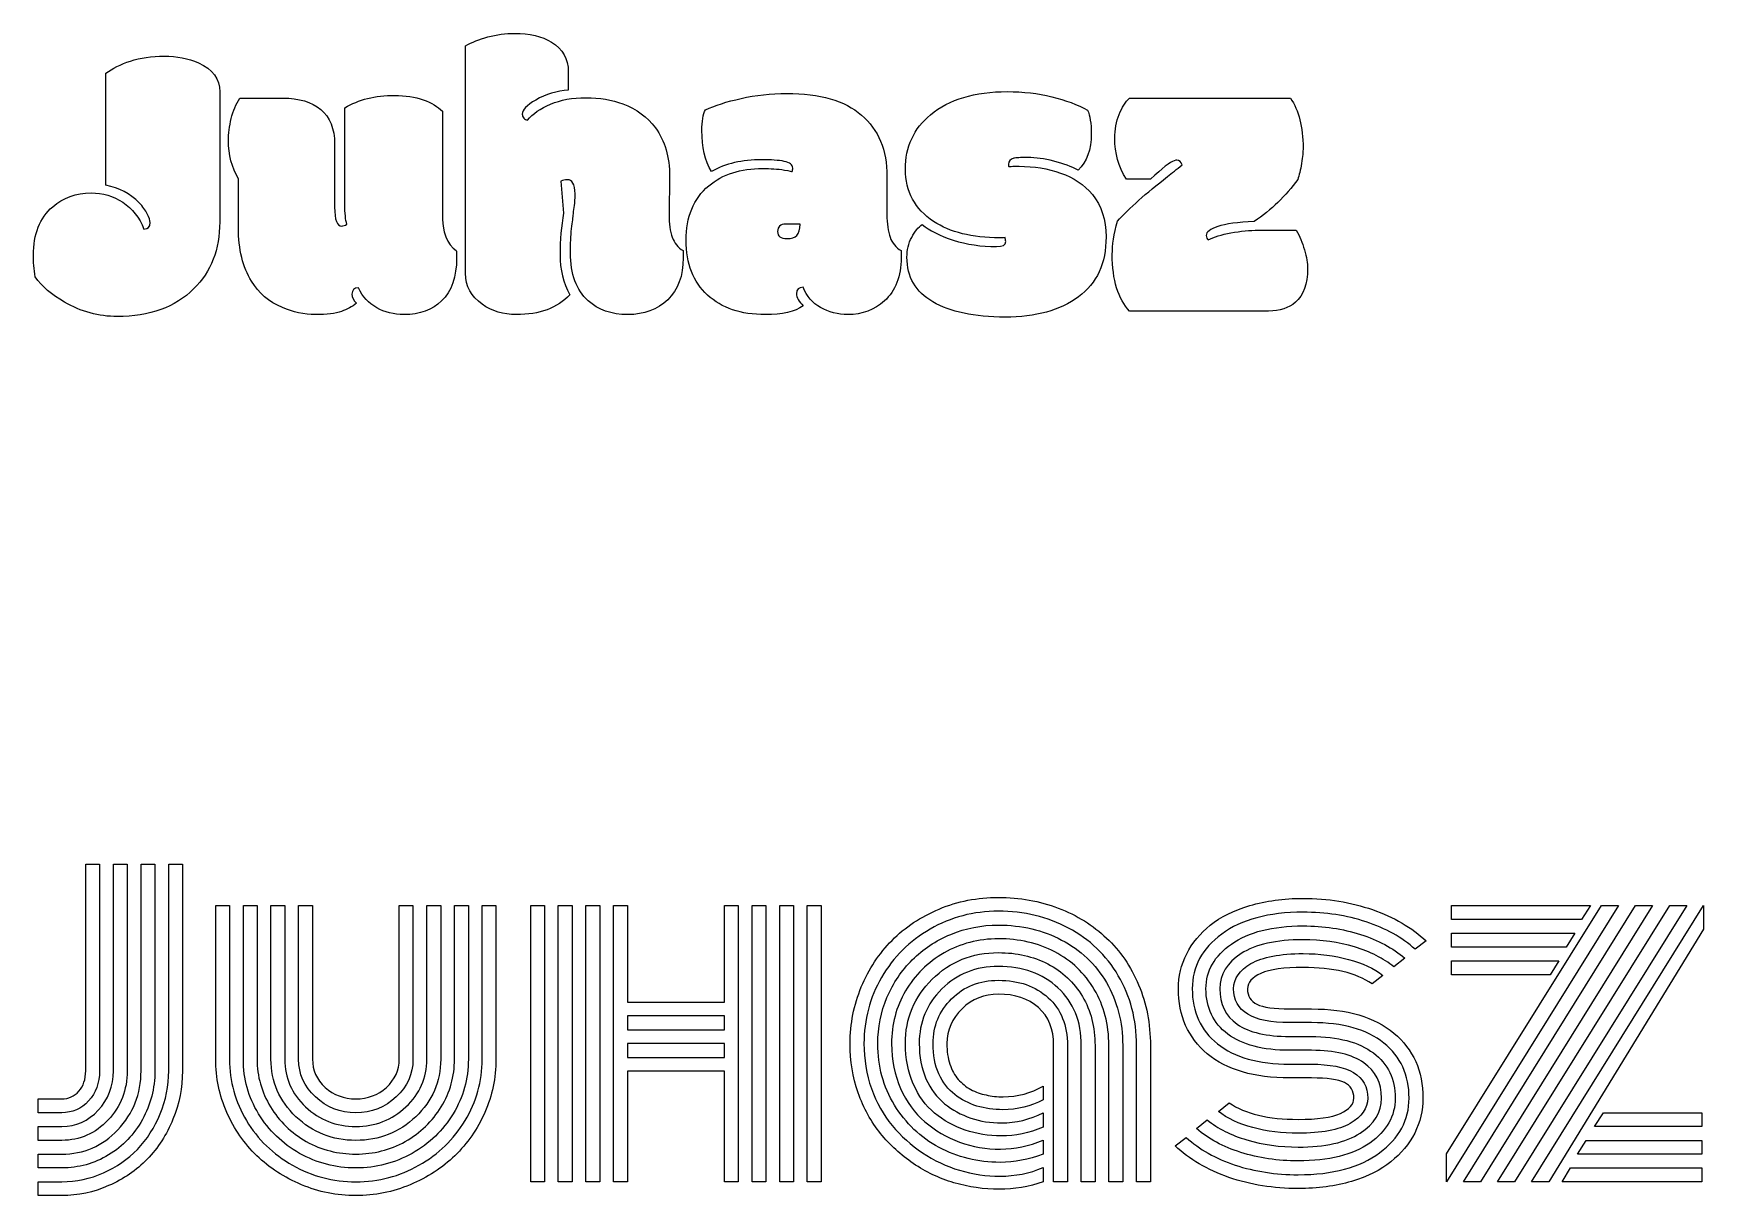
# Model space of a CAD drawing. Header units: millimetres. Extents: x -2 to 136, y -162 to 103.
# Drawn here: x -1.6 to 135.9, y -161.5 to -65.8 of the extents above; entities that cross this region are included whole.
import ezdxf

# ---------------------------------------------------------------- set-up
doc = ezdxf.new("R2010")
doc.units = ezdxf.units.MM
doc.layers.get('0').update_dxf_attribs({"linetype": 'CONTINUOUS'})

msp = doc.modelspace()

# ---------------------------------------------------------------- linework, layer by layer
for p, q in [((33.96, -85.53), (33.96, -66.79)), ((4.34, -78.28), (4.34, -69.04)), ((42.42, -68.92), (42.42, -70.45)), ((13.71, -70.59), (13.71, -81.3)), ((15.38, -71.09), (18.91, -71.09)), ((88.66, -71.09), (101.9, -71.09)), ((24.02, -79.83), (24.02, -71.89)), ((32.05, -72.18), (32.05, -80.55)), ((23.17, -74.88), (23.17, -80.08)), ((78.69, -76.55), (78.69, -76.63)), ((79.17, -76.71), (79.56, -76.71)), ((15.25, -81.78), (15.25, -77.75)), ((41.82, -77.95), (42.03, -80.56)), ((50.77, -77.56), (50.72, -80.69)), ((68.67, -77.55), (68.67, -80.69)), ((90.38, -77.77), (88.39, -77.77)), ((99.29, -81.98), (102.39, -81.98)), ((78.13, -82.6), (77.95, -82.6)), ((33.22, -83.97), (33.22, -84.26)), ((51.89, -83.97), (51.89, -84.26)), ((69.84, -83.97), (69.84, -84.26)), ((100.11, -88.64), (88.66, -88.64)), ((2.67, -151.24), (2.67, -134.2)), ((2.67, -134.2), (3.81, -134.2)), ((3.81, -134.2), (3.81, -151.24)), ((4.95, -151.24), (4.95, -134.2)), ((4.95, -134.2), (6.09, -134.2)), ((6.09, -134.2), (6.09, -151.24)), ((7.23, -151.24), (7.23, -134.2)), ((7.23, -134.2), (8.37, -134.2)), ((8.37, -134.2), (8.37, -151.24)), ((9.51, -151.24), (9.51, -134.2)), ((9.51, -134.2), (10.64, -134.2)), ((10.64, -134.2), (10.64, -151.24)), ((13.38, -150.29), (13.38, -137.61)), ((13.38, -137.61), (14.52, -137.61)), ((14.52, -137.61), (14.52, -150.29)), ((15.66, -150.29), (15.66, -137.61)), ((15.66, -137.61), (16.79, -137.61)), ((16.79, -137.61), (16.79, -150.29)), ((17.93, -150.29), (17.93, -137.61)), ((17.93, -137.61), (19.07, -137.61)), ((19.07, -137.61), (19.07, -150.29)), ((20.21, -150.29), (20.21, -137.61)), ((20.21, -137.61), (21.35, -137.61)), ((21.35, -137.61), (21.35, -150.29)), ((28.5, -150.29), (28.5, -137.61)), ((28.5, -137.61), (29.63, -137.61)), ((29.63, -137.61), (29.63, -150.29)), ((30.77, -150.29), (30.77, -137.61)), ((30.77, -137.61), (31.91, -137.61)), ((31.91, -137.61), (31.91, -150.29)), ((33.05, -150.29), (33.05, -137.61)), ((33.05, -137.61), (34.19, -137.61)), ((34.19, -137.61), (34.19, -150.29)), ((35.33, -150.29), (35.33, -137.61)), ((35.33, -137.61), (36.46, -137.61)), ((36.46, -137.61), (36.46, -150.29)), ((113.09, -140.54), (112.17, -141.22)), ((111.32, -141.96), (110.43, -142.67)), ((109.53, -143.38), (108.63, -144.08)), ((101.85, -146.14), (103.65, -146.14)), ((103.65, -147.27), (101.85, -147.27)), ((101.85, -148.41), (103.59, -148.41)), ((82.4, -160.38), (82.4, -149.16)), ((83.54, -149.16), (83.54, -160.38)), ((84.68, -160.38), (84.68, -149.16)), ((85.81, -149.16), (85.81, -160.38)), ((86.95, -160.38), (86.95, -149.16)), ((88.09, -149.16), (88.09, -160.38)), ((89.23, -160.38), (89.23, -149.16)), ((90.37, -149.16), (90.37, -160.38)), ((103.65, -149.55), (101.85, -149.55)), ((101.85, -150.69), (103.59, -150.69)), ((81.53, -152.49), (81.53, -153.63)), ((103.65, -151.83), (101.85, -151.83)), ((-1.25, -154.69), (-1.25, -153.55)), ((-1.25, -153.55), (0.7, -153.55)), ((95.97, -154.58), (96.87, -153.88)), ((0.7, -154.69), (-1.25, -154.69)), ((81.53, -154.69), (81.53, -155.89)), ((94.18, -156), (95.06, -155.29)), ((-1.25, -156.97), (-1.25, -155.83)), ((-1.25, -155.83), (0.7, -155.83)), ((92.41, -157.42), (93.33, -156.74)), ((0.7, -156.97), (-1.25, -156.97)), ((-1.25, -159.24), (-1.25, -158.1)), ((-1.25, -158.1), (0.7, -158.1)), ((81.53, -156.95), (81.53, -158.1)), ((0.7, -159.24), (-1.25, -159.24)), ((81.53, -159.21), (81.53, -160.38)), ((-1.25, -161.52), (-1.25, -160.38)), ((-1.25, -160.38), (0.7, -160.38)), ((83.54, -160.38), (82.4, -160.38)), ((85.81, -160.38), (84.68, -160.38)), ((88.09, -160.38), (86.95, -160.38)), ((90.37, -160.38), (89.23, -160.38)), ((0.7, -161.52), (-1.25, -161.52))]:
    msp.add_line(p, q)
for points in [[(39.33, -137.61), (40.47, -137.61), (40.47, -160.38), (39.33, -160.38)], [(41.6, -137.61), (42.74, -137.61), (42.74, -160.38), (41.6, -160.38)], [(43.88, -137.61), (45.02, -137.61), (45.02, -160.38), (43.88, -160.38)], [(55.28, -137.61), (56.42, -137.61), (56.42, -160.38), (55.28, -160.38), (55.28, -151.27), (47.3, -151.27), (47.3, -160.38), (46.16, -160.38), (46.16, -137.61), (47.3, -137.61), (47.3, -145.58), (55.28, -145.58)], [(57.56, -137.61), (58.7, -137.61), (58.7, -160.38), (57.56, -160.38)], [(59.84, -137.61), (60.97, -137.61), (60.97, -160.38), (59.84, -160.38)], [(62.11, -137.61), (63.25, -137.61), (63.25, -160.38), (62.11, -160.38)], [(114.75, -160.38), (114.75, -158.07), (127.53, -137.63), (128.93, -137.63)], [(115.16, -138.77), (115.16, -137.63), (126.63, -137.63), (125.87, -138.77)], [(117.55, -160.38), (116.16, -160.38), (130.33, -137.63), (131.73, -137.63)], [(120.36, -160.38), (118.97, -160.38), (133.17, -137.63), (134.55, -137.63)], [(123.18, -160.38), (121.77, -160.38), (135.94, -137.63), (135.94, -139.56)], [(115.16, -141.04), (115.16, -139.91), (125.34, -139.91), (124.62, -141.04)], [(115.16, -143.32), (115.16, -142.18), (124.02, -142.18), (123.3, -143.32)], [(55.28, -147.86), (55.28, -146.72), (47.3, -146.72), (47.3, -147.86)], [(55.28, -150.14), (55.28, -149), (47.3, -149), (47.3, -150.14)], [(135.8, -154.69), (135.8, -155.83), (126.96, -155.83), (127.69, -154.69)], [(135.8, -156.97), (135.8, -158.1), (125.55, -158.1), (126.26, -156.97)], [(135.8, -159.24), (135.8, -160.38), (124.29, -160.38), (124.98, -159.24)]]:
    msp.add_lwpolyline(points, close=True)
for points, degree in [([(35.8, -66.05), (36.53, -65.86), (37.27, -65.76), (38, -65.76)], 3), ([(38, -65.76), (39.23, -65.76), (40.25, -66), (41.05, -66.48)], 3), ([(33.96, -66.79), (34.47, -66.49), (35.09, -66.24), (35.8, -66.05)], 3), ([(41.05, -66.48), (41.96, -67.05), (42.42, -67.86), (42.42, -68.92)], 3), ([(4.34, -69.04), (4.87, -68.64), (5.55, -68.31), (6.36, -68.04)], 3), ([(6.36, -68.04), (7.17, -67.77), (8.1, -67.64), (9.14, -67.64)], 3), ([(9.14, -67.64), (10.17, -67.64), (11.11, -67.82), (11.95, -68.19)], 3), ([(11.95, -68.19), (13.12, -68.72), (13.71, -69.52), (13.71, -70.59)], 3), ([(14.66, -72.78), (14.81, -72.15), (15.05, -71.58), (15.38, -71.09)], 3), ([(18.91, -71.09), (20.24, -71.09), (21.28, -71.41), (22.03, -72.04)], 3), ([(24.02, -71.89), (25.15, -71.21), (26.52, -70.87), (28.11, -70.87)], 3), ([(28.11, -70.87), (29.01, -70.87), (29.8, -70.99), (30.47, -71.24)], 3), ([(30.47, -71.24), (31.16, -71.47), (31.68, -71.79), (32.05, -72.18)], 3), ([(39.74, -71.25), (39, -71.68), (38.63, -72.07), (38.63, -72.42)], 3), ([(42.42, -70.45), (41.49, -70.5), (40.59, -70.77), (39.74, -71.25)], 3), ([(40.96, -71.59), (41.78, -71.24), (42.76, -71.06), (43.88, -71.06)], 3), ([(43.88, -71.06), (45, -71.06), (46.02, -71.23), (46.91, -71.57)], 3), ([(53.72, -72.06), (54.49, -71.7), (55.47, -71.39), (56.66, -71.12)], 3), ([(56.66, -71.12), (57.85, -70.85), (59.1, -70.71), (60.42, -70.71)], 3), ([(60.42, -70.71), (63.14, -70.71), (65.19, -71.3), (66.58, -72.49)], 3), ([(72.27, -72.46), (73.8, -71.19), (75.9, -70.56), (78.58, -70.56)], 3), ([(78.58, -70.56), (79.89, -70.56), (81.12, -70.7), (82.25, -70.98)], 3), ([(82.25, -70.98), (83.4, -71.26), (84.38, -71.63), (85.19, -72.09)], 3), ([(87.79, -72.44), (88.03, -71.86), (88.32, -71.41), (88.66, -71.09)], 3), ([(101.9, -71.09), (102.6, -72.11), (102.95, -73.48), (102.95, -75.2)], 3), ([(14.43, -74.61), (14.43, -74.02), (14.51, -73.41), (14.66, -72.78)], 3), ([(22.03, -72.04), (22.79, -72.66), (23.17, -73.61), (23.17, -74.88)], 3), ([(38.63, -72.42), (38.63, -72.54), (38.67, -72.65), (38.76, -72.75)], 3), ([(38.76, -72.75), (38.84, -72.83), (38.95, -72.88), (39.06, -72.91)], 3), ([(39.06, -72.91), (39.51, -72.38), (40.14, -71.94), (40.96, -71.59)], 3), ([(46.91, -71.57), (48.05, -72), (48.94, -72.65), (49.6, -73.53)], 3), ([(53.43, -73.77), (53.43, -73), (53.53, -72.43), (53.72, -72.06)], 3), ([(66.58, -72.49), (67.97, -73.68), (68.67, -75.36), (68.67, -77.55)], 3), ([(70.19, -76.95), (70.19, -75.1), (70.88, -73.6), (72.27, -72.46)], 3), ([(85.19, -72.09), (85.39, -72.53), (85.5, -73.17), (85.5, -74.03)], 3), ([(87.44, -74.43), (87.44, -73.68), (87.56, -73.02), (87.79, -72.44)], 3), ([(49.6, -73.53), (50.38, -74.6), (50.77, -75.95), (50.77, -77.56)], 3), ([(54.22, -77.14), (53.69, -76.26), (53.43, -75.13), (53.43, -73.77)], 3), ([(85.5, -74.03), (85.5, -75.34), (85.14, -76.34), (84.42, -77.03)], 3), ([(15.25, -77.75), (14.71, -76.8), (14.43, -75.75), (14.43, -74.61)], 3), ([(88.39, -77.77), (87.75, -76.73), (87.44, -75.62), (87.44, -74.43)], 3), ([(102.95, -75.2), (102.95, -75.49), (102.9, -75.91), (102.82, -76.47)], 3), ([(53.99, -78.32), (55.14, -77.36), (56.62, -76.89), (58.44, -76.89)], 3), ([(58.36, -76.17), (56.75, -76.17), (55.36, -76.49), (54.22, -77.14)], 3), ([(60.21, -76.31), (59.74, -76.21), (59.12, -76.17), (58.36, -76.17)], 3), ([(58.44, -76.89), (59.06, -76.89), (59.66, -76.93), (60.24, -77.02)], 3), ([(60.91, -76.87), (60.91, -76.59), (60.68, -76.41), (60.21, -76.31)], 3), ([(60.24, -77.02), (60.63, -77.09), (60.83, -77.13), (60.87, -77.14)], 3), ([(60.87, -77.14), (60.9, -77.04), (60.91, -76.95), (60.91, -76.87)], 3), ([(72.51, -81.26), (70.97, -80.24), (70.19, -78.8), (70.19, -76.95)], 3), ([(79.11, -76.05), (78.83, -76.14), (78.69, -76.3), (78.69, -76.55)], 3), ([(78.69, -76.63), (78.69, -76.68), (78.69, -76.72), (78.7, -76.73)], 3), ([(78.7, -76.73), (78.82, -76.72), (78.98, -76.71), (79.17, -76.71)], 3), ([(80.29, -75.99), (79.66, -75.99), (79.27, -76.01), (79.11, -76.05)], 3), ([(79.56, -76.71), (80.78, -76.71), (81.92, -76.9), (82.97, -77.27)], 3), ([(82.41, -76.29), (81.63, -76.09), (80.93, -75.99), (80.29, -75.99)], 3), ([(84.42, -77.03), (83.87, -76.73), (83.21, -76.49), (82.41, -76.29)], 3), ([(92.32, -76.25), (92.01, -76.34), (91.36, -76.85), (90.38, -77.77)], 3), ([(91.79, -77.56), (92.14, -77.28), (92.54, -76.96), (92.98, -76.58)], 3), ([(92.54, -76.21), (92.5, -76.21), (92.43, -76.22), (92.32, -76.25)], 3), ([(92.98, -76.58), (92.91, -76.34), (92.77, -76.21), (92.54, -76.21)], 3), ([(102.82, -76.47), (102.73, -77.02), (102.63, -77.46), (102.51, -77.79)], 3), ([(7.08, -79.73), (6.32, -78.95), (5.41, -78.47), (4.34, -78.28)], 3), ([(42.34, -77.82), (42.15, -77.82), (41.97, -77.86), (41.82, -77.95)], 3), ([(42.8, -78.09), (42.7, -77.91), (42.54, -77.82), (42.34, -77.82)], 3), ([(42.98, -78.99), (42.98, -78.57), (42.92, -78.27), (42.8, -78.09)], 3), ([(52.12, -82.81), (52.12, -80.88), (52.74, -79.38), (53.99, -78.32)], 3), ([(82.97, -77.27), (84.05, -77.64), (84.92, -78.23), (85.59, -79.04)], 3), ([(87.65, -81.24), (88.62, -80.16), (90, -78.93), (91.79, -77.56)], 3), ([(102.51, -77.79), (101.52, -79.16), (100.33, -80.31), (98.93, -81.26)], 3), ([(-0.05, -80.04), (0.81, -79.29), (1.86, -78.91), (3.12, -78.91)], 3), ([(3.12, -78.91), (4.07, -78.91), (4.94, -79.16), (5.72, -79.67)], 3), ([(5.72, -79.67), (6.51, -80.2), (7.09, -80.94), (7.47, -81.88)], 3), ([(7.74, -80.63), (7.59, -80.33), (7.37, -80.03), (7.08, -79.73)], 3), ([(42.93, -79.94), (42.96, -79.72), (42.98, -79.41), (42.98, -78.99)], 3), ([(85.59, -79.04), (86.34, -79.96), (86.72, -81.12), (86.72, -82.52)], 3), ([(-1.64, -84.05), (-1.64, -82.3), (-1.11, -80.97), (-0.05, -80.04)], 3), ([(7.98, -81.35), (7.98, -81.17), (7.9, -80.93), (7.74, -80.63)], 3), ([(23.17, -80.08), (23.17, -81.12), (23.37, -81.64), (23.76, -81.64)], 3), ([(24.18, -81.48), (24.07, -81.13), (24.02, -80.58), (24.02, -79.83)], 3), ([(32.05, -80.55), (32.05, -82.14), (32.43, -83.18), (33.2, -83.66)], 3), ([(42.03, -80.56), (41.84, -81.65), (41.74, -82.79), (41.74, -84)], 3), ([(42.69, -81.86), (42.77, -81.29), (42.82, -80.88), (42.84, -80.63)], 3), ([(42.84, -80.63), (42.87, -80.38), (42.9, -80.15), (42.93, -79.94)], 3), ([(50.72, -80.69), (50.72, -81.46), (50.81, -82.08), (50.98, -82.56)], 3), ([(68.67, -80.69), (68.67, -81.46), (68.76, -82.08), (68.93, -82.56)], 3), ([(7.47, -81.88), (7.81, -81.88), (7.98, -81.7), (7.98, -81.35)], 3), ([(13.71, -81.3), (13.71, -83.56), (12.99, -85.4), (11.56, -86.81)], 3), ([(16.33, -86.18), (15.61, -85.03), (15.25, -83.56), (15.25, -81.78)], 3), ([(23.76, -81.64), (23.89, -81.64), (24.03, -81.59), (24.18, -81.48)], 3), ([(42.6, -83.84), (42.6, -83.09), (42.63, -82.43), (42.69, -81.86)], 3), ([(60.34, -81.48), (59.89, -81.48), (59.66, -81.68), (59.66, -82.09)], 3), ([(59.66, -82.09), (59.66, -82.48), (59.92, -82.67), (60.45, -82.67)], 3), ([(61.51, -81.48), (61.12, -81.48), (60.34, -81.48)], 2), ([(60.45, -82.67), (60.81, -82.67), (61.08, -82.58), (61.25, -82.41)], 3), ([(61.25, -82.41), (61.42, -82.23), (61.51, -81.92), (61.51, -81.48)], 3), ([(70.71, -82.57), (70.97, -82.07), (71.25, -81.72), (71.58, -81.51)], 3), ([(71.58, -81.51), (72.16, -82), (73.02, -82.43), (74.13, -82.8)], 3), ([(77.95, -82.6), (75.68, -82.6), (73.87, -82.15), (72.51, -81.26)], 3), ([(86.72, -82.52), (86.72, -84.71), (85.96, -86.36), (84.45, -87.47)], 3), ([(87.23, -83.98), (87.23, -83.21), (87.37, -82.3), (87.65, -81.24)], 3), ([(95.92, -81.67), (95.28, -81.89), (94.97, -82.13), (94.97, -82.4)], 3), ([(94.97, -82.4), (94.97, -82.57), (95.03, -82.69), (95.14, -82.78)], 3), ([(95.14, -82.78), (95.59, -82.53), (96.22, -82.34), (97.01, -82.2)], 3), ([(98.93, -81.26), (97.56, -81.32), (96.56, -81.46), (95.92, -81.67)], 3), ([(97.01, -82.2), (97.8, -82.05), (98.56, -81.98), (99.29, -81.98)], 3), ([(102.39, -81.98), (102.66, -82.46), (102.89, -83), (103.06, -83.6)], 3), ([(33.2, -83.66), (33.21, -83.72), (33.22, -83.82), (33.22, -83.97)], 3), ([(44.06, -87.79), (43.08, -86.92), (42.6, -85.61), (42.6, -83.84)], 3), ([(50.98, -82.56), (51.15, -83.03), (51.45, -83.4), (51.88, -83.66)], 3), ([(51.88, -83.66), (51.89, -83.72), (51.89, -83.82), (51.89, -83.97)], 3), ([(53.88, -87.32), (52.71, -86.24), (52.12, -84.74), (52.12, -82.81)], 3), ([(68.93, -82.56), (69.1, -83.03), (69.4, -83.4), (69.83, -83.66)], 3), ([(69.83, -83.66), (69.84, -83.72), (69.84, -83.82), (69.84, -83.97)], 3), ([(70.32, -84.21), (70.32, -83.61), (70.45, -83.06), (70.71, -82.57)], 3), ([(74.13, -82.8), (75.25, -83.15), (76.44, -83.33), (77.69, -83.33)], 3), ([(77.69, -83.33), (78.2, -83.33), (78.45, -83.19), (78.45, -82.91)], 3), ([(78.4, -82.59), (78.32, -82.6), (78.23, -82.6), (78.13, -82.6)], 3), ([(78.45, -82.91), (78.45, -82.78), (78.43, -82.67), (78.4, -82.59)], 3), ([(103.06, -83.6), (103.23, -84.19), (103.32, -84.71), (103.32, -85.16)], 3), ([(-1.48, -85.83), (-1.58, -85.18), (-1.64, -84.58), (-1.64, -84.05)], 3), ([(33.22, -84.26), (33.22, -85.82), (32.81, -87), (31.98, -87.81)], 3), ([(41.74, -84), (41.74, -85.21), (42.02, -86.31), (42.56, -87.31)], 3), ([(51.89, -84.26), (51.89, -85.73), (51.46, -86.89), (50.61, -87.71)], 3), ([(69.84, -84.26), (69.84, -85.78), (69.38, -86.96), (68.46, -87.81)], 3), ([(72.46, -87.89), (71.03, -87.05), (70.32, -85.83), (70.32, -84.21)], 3), ([(88.66, -88.64), (87.71, -87.65), (87.23, -86.09), (87.23, -83.98)], 3), ([(103.32, -85.16), (103.32, -86.4), (102.98, -87.32), (102.31, -87.92)], 3), ([(0.92, -87.9), (-0.13, -87.3), (-0.93, -86.61), (-1.48, -85.83)], 3), ([(18.87, -88.35), (17.76, -87.88), (16.92, -87.16), (16.33, -86.18)], 3), ([(35.34, -88.08), (34.42, -87.44), (33.96, -86.59), (33.96, -85.53)], 3), ([(5.27, -89.09), (3.74, -89.09), (2.29, -88.69), (0.92, -87.9)], 3), ([(11.56, -86.81), (10.04, -88.33), (7.94, -89.09), (5.27, -89.09)], 3), ([(24.97, -88), (24.62, -88.28), (24.21, -88.5), (23.73, -88.67)], 3), ([(25.14, -86.73), (24.78, -86.73), (24.6, -86.91), (24.6, -87.26)], 3), ([(24.6, -87.26), (24.6, -87.51), (24.72, -87.75), (24.97, -88)], 3), ([(26.64, -88.37), (25.97, -87.99), (25.48, -87.45), (25.14, -86.73)], 3), ([(31.98, -87.81), (31.23, -88.55), (30.2, -88.93), (28.88, -88.93)], 3), ([(42.56, -87.31), (41.51, -88.39), (40.04, -88.93), (38.15, -88.93)], 3), ([(47.32, -88.93), (45.98, -88.93), (44.89, -88.55), (44.06, -87.79)], 3), ([(50.61, -87.71), (49.76, -88.52), (48.66, -88.93), (47.32, -88.93)], 3), ([(58.64, -88.93), (56.65, -88.93), (55.07, -88.39), (53.88, -87.32)], 3), ([(61.77, -86.68), (61.4, -86.68), (61.22, -86.86), (61.22, -87.21)], 3), ([(61.22, -87.21), (61.22, -87.51), (61.41, -87.85), (61.78, -88.22)], 3), ([(63.21, -88.35), (62.54, -87.97), (62.05, -87.41), (61.77, -86.68)], 3), ([(68.46, -87.81), (67.65, -88.55), (66.64, -88.93), (65.44, -88.93)], 3), ([(78.4, -89.14), (75.87, -89.14), (73.89, -88.72), (72.46, -87.89)], 3), ([(84.45, -87.47), (82.94, -88.58), (80.93, -89.14), (78.4, -89.14)], 3), ([(102.31, -87.92), (101.77, -88.4), (101.04, -88.64), (100.11, -88.64)], 3), ([(21.6, -88.93), (20.66, -88.93), (19.75, -88.74), (18.87, -88.35)], 3), ([(23.73, -88.67), (23.25, -88.84), (22.54, -88.93), (21.6, -88.93)], 3), ([(28.88, -88.93), (28.06, -88.93), (27.31, -88.74), (26.64, -88.37)], 3), ([(38.15, -88.93), (37.07, -88.93), (36.13, -88.65), (35.34, -88.08)], 3), ([(61.78, -88.22), (61.09, -88.69), (60.04, -88.93), (58.64, -88.93)], 3), ([(65.44, -88.93), (64.63, -88.93), (63.89, -88.74), (63.21, -88.35)], 3), ([(72.97, -137.91), (74.5, -137.27), (76.13, -136.95), (77.85, -136.95)], 3), ([(77.85, -136.95), (79.6, -136.95), (81.24, -137.24), (82.78, -137.83)], 3), ([(98.56, -137.63), (99.88, -137.23), (101.34, -137.03), (102.95, -137.03)], 3), ([(102.95, -137.03), (104.99, -137.03), (106.89, -137.34), (108.66, -137.96)], 3), ([(69.09, -140.49), (70.16, -139.4), (71.46, -138.55), (72.97, -137.91)], 3), ([(77.85, -138.09), (75.8, -138.09), (73.93, -138.58), (72.23, -139.56)], 3), ([(83.63, -139.48), (81.9, -138.55), (79.97, -138.09), (77.85, -138.09)], 3), ([(82.78, -137.83), (84.32, -138.42), (85.65, -139.25), (86.76, -140.3)], 3), ([(95.3, -139.24), (96.16, -138.56), (97.24, -138.02), (98.56, -137.63)], 3), ([(102.95, -138.17), (100.11, -138.17), (97.87, -138.77), (96.25, -139.97)], 3), ([(108.14, -138.97), (106.53, -138.43), (104.8, -138.17), (102.95, -138.17)], 3), ([(108.66, -137.96), (110.43, -138.57), (111.91, -139.43), (113.09, -140.54)], 3), ([(72.23, -139.56), (70.53, -140.54), (69.2, -141.87), (68.23, -143.54)], 3), ([(70.76, -142.09), (71.64, -141.21), (72.69, -140.52), (73.92, -140)], 3), ([(73.92, -140), (75.16, -139.48), (76.46, -139.23), (77.85, -139.23)], 3), ([(77.85, -139.23), (79.77, -139.23), (81.51, -139.64), (83.06, -140.46)], 3), ([(87.73, -143.4), (86.73, -141.7), (85.36, -140.4), (83.63, -139.48)], 3), ([(86.76, -140.3), (87.88, -141.34), (88.76, -142.63), (89.4, -144.16)], 3), ([(93.36, -141.6), (93.81, -140.7), (94.46, -139.92), (95.3, -139.24)], 3), ([(96.25, -139.97), (94.63, -141.17), (93.82, -142.67), (93.82, -144.47)], 3), ([(97.06, -140.79), (98.46, -139.8), (100.42, -139.3), (102.95, -139.3)], 3), ([(102.95, -139.3), (104.64, -139.3), (106.21, -139.54), (107.67, -140)], 3), ([(107.67, -140), (109.13, -140.46), (110.35, -141.12), (111.32, -141.96)], 3), ([(112.17, -141.22), (111.1, -140.25), (109.75, -139.5), (108.14, -138.97)], 3), ([(66.56, -144.33), (67.18, -142.85), (68.02, -141.57), (69.09, -140.49)], 3), ([(73.37, -141.53), (72.02, -142.3), (70.96, -143.35), (70.19, -144.66)], 3), ([(72.39, -143.7), (73.87, -142.23), (75.68, -141.5), (77.85, -141.5)], 3), ([(77.85, -140.36), (76.21, -140.36), (74.72, -140.75), (73.37, -141.53)], 3), ([(82.49, -141.44), (81.11, -140.72), (79.56, -140.36), (77.85, -140.36)], 3), ([(77.85, -141.5), (79.36, -141.5), (80.72, -141.81), (81.92, -142.43)], 3), ([(85.75, -144.54), (84.96, -143.19), (83.87, -142.16), (82.49, -141.44)], 3), ([(83.06, -140.46), (84.62, -141.28), (85.85, -142.45), (86.75, -143.97)], 3), ([(92.68, -144.47), (92.68, -143.45), (92.9, -142.49), (93.36, -141.6)], 3), ([(94.95, -144.47), (94.95, -143), (95.65, -141.77), (97.06, -140.79)], 3), ([(97.85, -141.58), (96.68, -142.34), (96.09, -143.3), (96.09, -144.47)], 3), ([(102.95, -140.44), (100.73, -140.44), (99.03, -140.82), (97.85, -141.58)], 3), ([(98.65, -142.4), (99.61, -141.86), (101.05, -141.58), (102.95, -141.58)], 3), ([(107.18, -141.03), (105.87, -140.64), (104.46, -140.44), (102.95, -140.44)], 3), ([(102.95, -141.58), (104.29, -141.58), (105.54, -141.74), (106.69, -142.06)], 3), ([(110.43, -142.67), (109.57, -141.97), (108.48, -141.42), (107.18, -141.03)], 3), ([(68.67, -145.2), (69.19, -144), (69.89, -142.96), (70.76, -142.09)], 3), ([(77.85, -142.64), (75.99, -142.64), (74.44, -143.26), (73.2, -144.49)], 3), ([(82.76, -144.41), (81.49, -143.23), (79.85, -142.64), (77.85, -142.64)], 3), ([(81.92, -142.43), (83.13, -143.05), (84.07, -143.94), (84.77, -145.11)], 3), ([(97.23, -144.47), (97.23, -143.63), (97.71, -142.94), (98.65, -142.4)], 3), ([(102.95, -142.72), (101.37, -142.72), (100.21, -142.88), (99.48, -143.21)], 3), ([(108.63, -144.08), (107.31, -143.17), (105.42, -142.72), (102.95, -142.72)], 3), ([(106.69, -142.06), (107.84, -142.36), (108.78, -142.8), (109.53, -143.38)], 3), ([(65.64, -149), (65.64, -147.36), (65.94, -145.81), (66.56, -144.33)], 3), ([(68.23, -143.54), (67.26, -145.21), (66.78, -147.03), (66.78, -149)], 3), ([(70.19, -149), (70.19, -146.92), (70.92, -145.15), (72.39, -143.7)], 3), ([(74, -145.3), (75.03, -144.28), (76.31, -143.78), (77.85, -143.78)], 3), ([(77.85, -143.78), (79.54, -143.78), (80.91, -144.26), (81.96, -145.22)], 3), ([(84.68, -149.16), (84.68, -147.16), (84.04, -145.58), (82.76, -144.41)], 3), ([(86.75, -143.97), (87.64, -145.49), (88.09, -147.22), (88.09, -149.16)], 3), ([(89.23, -149.16), (89.23, -147), (88.73, -145.09), (87.73, -143.4)], 3), ([(89.4, -144.16), (90.05, -145.69), (90.37, -147.35), (90.37, -149.16)], 3), ([(99.48, -143.21), (98.74, -143.54), (98.37, -143.96), (98.37, -144.47)], 3), ([(67.92, -149), (67.92, -147.67), (68.17, -146.4), (68.67, -145.2)], 3), ([(70.19, -144.66), (69.43, -145.98), (69.05, -147.43), (69.05, -149)], 3), ([(73.2, -144.49), (71.95, -145.72), (71.33, -147.23), (71.33, -149)], 3), ([(72.47, -149), (72.47, -147.54), (72.98, -146.31), (74, -145.3)], 3), ([(77.85, -144.92), (76.69, -144.92), (75.69, -145.32), (74.86, -146.12)], 3), ([(81.15, -146.02), (80.32, -145.29), (79.22, -144.92), (77.85, -144.92)], 3), ([(81.96, -145.22), (83.01, -146.17), (83.54, -147.48), (83.54, -149.16)], 3), ([(84.77, -145.11), (85.47, -146.28), (85.81, -147.63), (85.81, -149.16)], 3), ([(86.95, -149.16), (86.95, -147.42), (86.55, -145.88), (85.75, -144.54)], 3), ([(95.06, -149.84), (93.47, -148.5), (92.68, -146.71), (92.68, -144.47)], 3), ([(93.82, -144.47), (93.82, -146.38), (94.51, -147.9), (95.9, -149.01)], 3), ([(96.74, -148.21), (95.55, -147.3), (94.95, -146.06), (94.95, -144.47)], 3), ([(96.09, -144.47), (96.09, -145.74), (96.57, -146.72), (97.53, -147.4)], 3), ([(101.85, -147.27), (98.77, -147.27), (97.23, -146.34), (97.23, -144.47)], 3), ([(98.37, -144.47), (98.37, -145.08), (98.63, -145.5), (99.14, -145.76)], 3), ([(99.14, -145.76), (99.66, -146.01), (100.56, -146.14), (101.85, -146.14)], 3), ([(74.86, -146.12), (74.02, -146.92), (73.61, -147.88), (73.61, -149)], 3), ([(82.4, -149.16), (82.4, -147.81), (81.98, -146.76), (81.15, -146.02)], 3), ([(103.65, -146.14), (106.58, -146.14), (108.84, -146.8), (110.43, -148.14)], 3), ([(101.85, -149.55), (99.63, -149.55), (97.93, -149.1), (96.74, -148.21)], 3), ([(97.53, -147.4), (98.5, -148.07), (99.94, -148.41), (101.85, -148.41)], 3), ([(103.59, -148.41), (105.83, -148.41), (107.55, -148.87), (108.74, -149.77)], 3), ([(109.6, -148.95), (108.2, -147.83), (106.22, -147.27), (103.65, -147.27)], 3), ([(110.43, -148.14), (112.03, -149.47), (112.82, -151.25), (112.82, -153.49)], 3), ([(66.3, -153.04), (65.86, -151.77), (65.64, -150.42), (65.64, -149)], 3), ([(66.78, -149), (66.78, -150.29), (66.98, -151.53), (67.39, -152.7)], 3), ([(69.29, -154.06), (68.37, -152.55), (67.92, -150.86), (67.92, -149)], 3), ([(69.05, -149), (69.05, -150.35), (69.3, -151.58), (69.8, -152.7)], 3), ([(70.84, -152.32), (70.41, -151.33), (70.19, -150.22), (70.19, -149)], 3), ([(71.33, -149), (71.33, -150.07), (71.52, -151.04), (71.88, -151.89)], 3), ([(72.94, -151.5), (72.63, -150.77), (72.47, -149.94), (72.47, -149)], 3), ([(73.61, -149), (73.61, -149.63), (73.69, -150.2), (73.86, -150.7)], 3), ([(101.85, -151.83), (98.92, -151.83), (96.66, -151.16), (95.06, -149.84)], 3), ([(95.9, -149.01), (97.29, -150.13), (99.28, -150.69), (101.85, -150.69)], 3), ([(107.95, -150.58), (106.99, -149.89), (105.56, -149.55), (103.65, -149.55)], 3), ([(108.74, -149.77), (109.94, -150.67), (110.54, -151.91), (110.54, -153.49)], 3), ([(111.68, -153.49), (111.68, -151.58), (110.99, -150.07), (109.6, -148.95)], 3), ([(2.11, -152.92), (2.48, -152.5), (2.67, -151.94), (2.67, -151.24)], 3), ([(3.81, -151.24), (3.81, -152.24), (3.51, -153.07), (2.91, -153.72)], 3), ([(3.7, -154.48), (4.53, -153.59), (4.95, -152.51), (4.95, -151.24)], 3), ([(6.09, -151.24), (6.09, -152.82), (5.56, -154.17), (4.51, -155.29)], 3), ([(5.32, -156.1), (6.59, -154.76), (7.23, -153.14), (7.23, -151.24)], 3), ([(8.37, -151.24), (8.37, -152.69), (8.02, -154.03), (7.34, -155.26)], 3), ([(8.81, -154.78), (9.27, -153.66), (9.51, -152.48), (9.51, -151.24)], 3), ([(10.64, -151.24), (10.64, -152.63), (10.38, -153.96), (9.85, -155.23)], 3), ([(14.3, -154.66), (13.68, -153.27), (13.38, -151.81), (13.38, -150.29)], 3), ([(14.52, -150.29), (14.52, -152.11), (14.98, -153.79), (15.91, -155.34)], 3), ([(16.91, -154.78), (16.07, -153.4), (15.66, -151.91), (15.66, -150.29)], 3), ([(16.79, -150.29), (16.79, -151.7), (17.16, -153), (17.89, -154.2)], 3), ([(19.99, -155.02), (18.62, -153.71), (17.93, -152.14), (17.93, -150.29)], 3), ([(19.07, -150.29), (19.07, -151.82), (19.64, -153.13), (20.78, -154.21)], 3), ([(21.59, -153.39), (20.67, -152.53), (20.21, -151.5), (20.21, -150.29)], 3), ([(21.35, -150.29), (21.35, -151.19), (21.7, -151.96), (22.39, -152.6)], 3), ([(27.44, -152.6), (28.14, -151.96), (28.5, -151.19), (28.5, -150.29)], 3), ([(29.63, -150.29), (29.63, -151.5), (29.17, -152.53), (28.24, -153.39)], 3), ([(29.05, -154.21), (30.2, -153.13), (30.77, -151.82), (30.77, -150.29)], 3), ([(31.91, -150.29), (31.91, -152.14), (31.23, -153.71), (29.86, -155.02)], 3), ([(31.96, -154.2), (32.69, -153), (33.05, -151.7), (33.05, -150.29)], 3), ([(34.19, -150.29), (34.19, -151.91), (33.77, -153.4), (32.94, -154.78)], 3), ([(33.92, -155.34), (34.86, -153.79), (35.33, -152.11), (35.33, -150.29)], 3), ([(36.46, -150.29), (36.46, -151.81), (36.16, -153.27), (35.55, -154.66)], 3), ([(73.86, -150.7), (74.03, -151.2), (74.26, -151.62), (74.54, -151.95)], 3), ([(103.59, -150.69), (106.71, -150.69), (108.27, -151.62), (108.27, -153.49)], 3), ([(109.41, -153.49), (109.41, -152.22), (108.92, -151.25), (107.95, -150.58)], 3), ([(22.39, -152.6), (23.1, -153.23), (23.94, -153.55), (24.92, -153.55)], 3), ([(24.92, -153.55), (25.9, -153.55), (26.74, -153.23), (27.44, -152.6)], 3), ([(67.39, -152.7), (67.82, -153.86), (68.38, -154.87), (69.1, -155.75)], 3), ([(69.8, -152.7), (70.29, -153.8), (70.96, -154.72), (71.79, -155.43)], 3), ([(72.6, -154.72), (71.86, -154.1), (71.27, -153.3), (70.84, -152.32)], 3), ([(71.88, -151.89), (72.26, -152.74), (72.77, -153.43), (73.42, -153.95)], 3), ([(74.26, -153.2), (73.71, -152.78), (73.27, -152.21), (72.94, -151.5)], 3), ([(74.54, -151.95), (74.84, -152.28), (75.18, -152.55), (75.58, -152.78)], 3), ([(78.24, -153.38), (79.44, -153.38), (80.54, -153.08), (81.53, -152.49)], 3), ([(106.35, -152.21), (105.84, -151.95), (104.94, -151.83), (103.65, -151.83)], 3), ([(107.13, -153.49), (107.13, -152.89), (106.87, -152.46), (106.35, -152.21)], 3), ([(0.7, -153.55), (1.26, -153.55), (1.73, -153.34), (2.11, -152.92)], 3), ([(2.91, -153.72), (2.31, -154.37), (1.57, -154.69), (0.7, -154.69)], 3), ([(24.92, -154.69), (23.63, -154.69), (22.51, -154.26), (21.59, -153.39)], 3), ([(28.24, -153.39), (27.33, -154.26), (26.22, -154.69), (24.92, -154.69)], 3), ([(68.14, -156.4), (67.36, -155.44), (66.74, -154.32), (66.3, -153.04)], 3), ([(72.96, -157.55), (71.43, -156.73), (70.21, -155.56), (69.29, -154.06)], 3), ([(73.42, -153.95), (74.06, -154.46), (74.78, -154.86), (75.57, -155.13)], 3), ([(76.07, -154.14), (75.41, -153.93), (74.8, -153.61), (74.26, -153.2)], 3), ([(75.58, -152.78), (75.98, -152.99), (76.4, -153.14), (76.83, -153.23)], 3), ([(76.83, -153.23), (77.28, -153.33), (77.75, -153.38), (78.24, -153.38)], 3), ([(81.53, -153.63), (80.51, -154.17), (79.41, -154.44), (78.22, -154.44)], 3), ([(96.87, -153.88), (98.19, -154.79), (100.08, -155.24), (102.54, -155.24)], 3), ([(106.02, -154.75), (106.76, -154.43), (107.13, -154), (107.13, -153.49)], 3), ([(108.27, -153.49), (108.27, -154.33), (107.79, -155.03), (106.83, -155.58)], 3), ([(107.64, -156.38), (108.82, -155.62), (109.41, -154.66), (109.41, -153.49)], 3), ([(110.54, -153.49), (110.54, -154.96), (109.84, -156.2), (108.44, -157.19)], 3), ([(109.25, -157.99), (110.87, -156.79), (111.68, -155.29), (111.68, -153.49)], 3), ([(112.82, -153.49), (112.82, -154.51), (112.6, -155.47), (112.14, -156.37)], 3), ([(0.7, -155.83), (1.88, -155.83), (2.88, -155.38), (3.7, -154.48)], 3), ([(4.51, -155.29), (3.47, -156.41), (2.19, -156.97), (0.7, -156.97)], 3), ([(7.34, -155.26), (6.66, -156.48), (5.74, -157.45), (4.56, -158.17)], 3), ([(6.93, -157.71), (7.72, -156.89), (8.35, -155.91), (8.81, -154.78)], 3), ([(9.85, -155.23), (9.34, -156.49), (8.63, -157.59), (7.73, -158.52)], 3), ([(16.76, -158.23), (15.73, -157.23), (14.91, -156.04), (14.3, -154.66)], 3), ([(15.91, -155.34), (16.85, -156.89), (18.11, -158.12), (19.7, -159.02)], 3), ([(20.29, -158.04), (18.87, -157.24), (17.74, -156.15), (16.91, -154.78)], 3), ([(17.89, -154.2), (18.61, -155.4), (19.6, -156.35), (20.84, -157.06)], 3), ([(24.92, -156.97), (23, -156.97), (21.36, -156.32), (19.99, -155.02)], 3), ([(20.78, -154.21), (21.93, -155.29), (23.31, -155.83), (24.92, -155.83)], 3), ([(24.92, -155.83), (26.52, -155.83), (27.9, -155.29), (29.05, -154.21)], 3), ([(29.86, -155.02), (28.49, -156.32), (26.84, -156.97), (24.92, -156.97)], 3), ([(28.99, -157.06), (30.24, -156.35), (31.23, -155.4), (31.96, -154.2)], 3), ([(32.94, -154.78), (32.11, -156.15), (30.98, -157.24), (29.56, -158.04)], 3), ([(30.12, -159.02), (31.73, -158.12), (32.99, -156.89), (33.92, -155.34)], 3), ([(35.55, -154.66), (34.94, -156.04), (34.11, -157.23), (33.08, -158.23)], 3), ([(71.79, -155.43), (72.63, -156.15), (73.59, -156.71), (74.65, -157.11)], 3), ([(75.11, -156.13), (74.17, -155.8), (73.33, -155.33), (72.6, -154.72)], 3), ([(75.57, -155.13), (76.37, -155.4), (77.21, -155.53), (78.1, -155.53)], 3), ([(78.22, -154.44), (77.47, -154.44), (76.75, -154.34), (76.07, -154.14)], 3), ([(78.1, -155.53), (79.3, -155.53), (80.44, -155.25), (81.53, -154.69)], 3), ([(95.06, -155.29), (95.93, -156), (97.01, -156.54), (98.32, -156.93)], 3), ([(98.81, -155.92), (97.66, -155.61), (96.71, -155.16), (95.97, -154.58)], 3), ([(102.54, -155.24), (104.13, -155.24), (105.28, -155.08), (106.02, -154.75)], 3), ([(0.7, -158.1), (2.51, -158.1), (4.05, -157.44), (5.32, -156.1)], 3), ([(70.84, -158.88), (69.82, -158.17), (68.92, -157.35), (68.14, -156.4)], 3), ([(69.1, -155.75), (69.83, -156.61), (70.66, -157.36), (71.6, -157.99)], 3), ([(78.08, -156.6), (77.04, -156.6), (76.05, -156.44), (75.11, -156.13)], 3), ([(81.53, -155.89), (80.39, -156.37), (79.24, -156.6), (78.08, -156.6)], 3), ([(93.33, -156.74), (94.4, -157.71), (95.74, -158.47), (97.36, -159.01)], 3), ([(97.82, -157.96), (96.36, -157.5), (95.15, -156.85), (94.18, -156)], 3), ([(102.54, -156.38), (101.21, -156.38), (99.96, -156.23), (98.81, -155.92)], 3), ([(106.83, -155.58), (105.88, -156.11), (104.45, -156.38), (102.54, -156.38)], 3), ([(102.54, -157.52), (104.77, -157.52), (106.47, -157.14), (107.64, -156.38)], 3), ([(112.14, -156.37), (111.69, -157.26), (111.03, -158.05), (110.18, -158.74)], 3), ([(4.56, -158.17), (3.38, -158.88), (2.09, -159.24), (0.7, -159.24)], 3), ([(4.13, -159.65), (5.21, -159.17), (6.15, -158.52), (6.93, -157.71)], 3), ([(24.92, -159.24), (23.26, -159.24), (21.71, -158.84), (20.29, -158.04)], 3), ([(20.84, -157.06), (22.1, -157.76), (23.46, -158.1), (24.92, -158.1)], 3), ([(24.92, -158.1), (26.39, -158.1), (27.74, -157.76), (28.99, -157.06)], 3), ([(29.56, -158.04), (28.13, -158.84), (26.59, -159.24), (24.92, -159.24)], 3), ([(71.6, -157.99), (72.55, -158.63), (73.57, -159.11), (74.65, -159.43)], 3), ([(77.99, -158.78), (76.16, -158.78), (74.49, -158.37), (72.96, -157.55)], 3), ([(74.65, -157.11), (75.73, -157.5), (76.85, -157.69), (78.02, -157.69)], 3), ([(81.53, -158.1), (80.33, -158.56), (79.15, -158.78), (77.99, -158.78)], 3), ([(78.02, -157.69), (79.21, -157.69), (80.38, -157.45), (81.53, -156.95)], 3), ([(96.84, -160.02), (95.06, -159.4), (93.59, -158.53), (92.41, -157.42)], 3), ([(102.54, -158.66), (100.86, -158.66), (99.28, -158.43), (97.82, -157.96)], 3), ([(98.32, -156.93), (99.63, -157.32), (101.04, -157.52), (102.54, -157.52)], 3), ([(108.44, -157.19), (107.04, -158.17), (105.07, -158.66), (102.54, -158.66)], 3), ([(102.54, -159.8), (105.39, -159.8), (107.62, -159.2), (109.25, -157.99)], 3), ([(7.73, -158.52), (6.85, -159.43), (5.79, -160.16), (4.56, -160.7)], 3), ([(20.45, -160.62), (19.02, -160.03), (17.8, -159.23), (16.76, -158.23)], 3), ([(19.7, -159.02), (21.31, -159.93), (23.05, -160.38), (24.92, -160.38)], 3), ([(24.92, -160.38), (26.8, -160.38), (28.53, -159.93), (30.12, -159.02)], 3), ([(33.08, -158.23), (32.05, -159.23), (30.82, -160.03), (29.4, -160.62)], 3), ([(74.19, -160.46), (72.99, -160.1), (71.87, -159.58), (70.84, -158.88)], 3), ([(74.65, -159.43), (75.75, -159.76), (76.86, -159.92), (77.99, -159.92)], 3), ([(77.99, -159.92), (79.23, -159.92), (80.41, -159.69), (81.53, -159.21)], 3), ([(97.36, -159.01), (98.97, -159.53), (100.7, -159.8), (102.54, -159.8)], 3), ([(110.18, -158.74), (109.34, -159.41), (108.26, -159.95), (106.94, -160.35)], 3), ([(0.7, -160.38), (1.9, -160.38), (3.04, -160.14), (4.13, -159.65)], 3), ([(4.56, -160.7), (3.33, -161.25), (2.05, -161.52), (0.7, -161.52)], 3), ([(24.92, -161.52), (23.36, -161.52), (21.87, -161.22), (20.45, -160.62)], 3), ([(29.4, -160.62), (27.97, -161.22), (26.48, -161.52), (24.92, -161.52)], 3), ([(77.92, -161), (76.65, -161), (75.4, -160.82), (74.19, -160.46)], 3), ([(81.53, -160.38), (80.36, -160.79), (79.16, -161), (77.92, -161)], 3), ([(102.54, -160.94), (100.51, -160.94), (98.61, -160.63), (96.84, -160.02)], 3), ([(106.94, -160.35), (105.62, -160.74), (104.16, -160.94), (102.54, -160.94)], 3)]:
    msp.add_open_spline(points, degree=degree)

doc.saveas('drawing.dxf')
